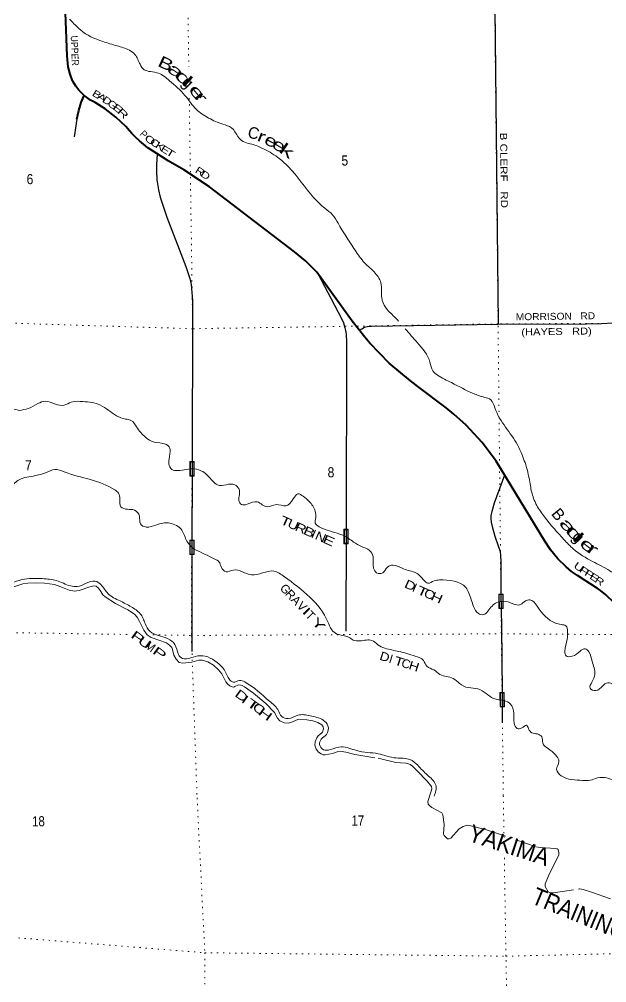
# Model space of a CAD drawing. Header units: feet. Extents: x -6 to 252658, y -374658 to -170635.
# Drawn here: x 157732 to 167890, y -231728 to -215061 of the extents above; entities that cross this region are included whole.
import ezdxf
from ezdxf.enums import TextEntityAlignment as Align

# ---------------------------------------------------------------- set-up
doc = ezdxf.new("R2010")
doc.units = ezdxf.units.FT
doc.header["$LTSCALE"] = 70
doc.linetypes.add('DOT_DASHED', pattern=[7.7, 5, -1.2, 0.3, -1.2])
doc.linetypes.add('DOTTED', pattern=[1.5, 0.3, -1.2])
for name, color, linetype, lineweight in [('26', 7, 'Continuous', 40), ('27', 7, 'Continuous', 13), ('29', 7, 'Continuous', 25), ('30', 7, 'Continuous', 13), ('31', 7, 'Continuous', 13), ('39', 7, 'Continuous', 13), ('44', 7, 'DOT_DASHED', 13), ('7', 7, 'DOTTED', 13)]:
    doc.layers.add(name, color=color, linetype=linetype, lineweight=lineweight)
doc.layers.add('41', color=7, linetype='Continuous')

msp = doc.modelspace()

# ---------------------------------------------------------------- linework, layer by layer
at = {"layer": '26'}
for points in [[(158855.89, -216377.98), (158823.97, -216350.91), (158762.51, -216286.58), (158708.1, -216216.18), (158661.35, -216140.47), (158653.84, -216126.44), (158610.49, -216008.34), (158577.94, -215880.59), (158559.71, -215695.18), (158531.83, -214949.97)], [(158729.18, -216786.21), (158758.7, -216641.53), (158803.19, -216500.74), (158844.91, -216403.57), (158855.89, -216377.98)], [(168017.35, -225154.89), (167874.78, -225020.16), (167783.32, -224943.18), (167721.61, -224901.27), (167696.77, -224886.15), (167514.16, -224770.79), (167382.55, -224685.25), (167281.79, -224614.25), (167189.22, -224535.19), (167046.99, -224393.23), (166920.37, -224237.18), (166821.45, -224087.01), (165980.83, -222704.86), (165980.07, -222703.64), (165736.81, -222380.27), (165461.08, -222084.1), (165248.65, -221893.3), (165112.35, -221784.97), (164622.81, -221414.28), (164543.46, -221350.41), (164498.68, -221317.32), (164129.95, -221010.04), (163795.36, -220665.9), (163706.82, -220561.4), (163490.14, -220284.1), (162879.19, -219435.83), (162678.93, -219236.6), (162489.53, -219081.84), (161023.64, -217961.68), (160578.56, -217662.61), (160308.82, -217509.14), (160111.68, -217382.52), (159954.99, -217281.75), (159878.19, -217222.95), (159809.7, -217165.17), (159746.21, -217103.67), (159677.38, -217034.03), (159640.24, -216991.83), (159572.53, -216918.22), (159402.43, -216754.66), (159216.16, -216609.78), (159043.66, -216500.8), (158965.32, -216458.61), (158891.83, -216408.46), (158855.89, -216377.98)]]:
    msp.add_lwpolyline(points, dxfattribs=at)
at = {"layer": '29'}
for p, q in [((165953.56, -214863.99), (166011.13, -220330.65)), ((158729.18, -216786.21), (158679.44, -217091.64)), ((160726.67, -219924.74), (160719.97, -222963.65)), ((166120.93, -222945.34), (165945.45, -223433.73)), ((166057.65, -224461.28), (166060, -225003.93))]:
    msp.add_line(p, q, dxfattribs=at)
for points in [[(160115.99, -217385.83), (160101.87, -217579.26), (160103.66, -217679.83), (160112.63, -217837.86), (160139.55, -218010.26), (160170.06, -218139.56), (160283.12, -218484.37), (160613.33, -219339.19), (160683.33, -219547.51), (160706.65, -219648.08), (160726.67, -219924.74)], [(162888.55, -219446.48), (163302.37, -220236), (163306.67, -220244.75)], [(163302.37, -220236), (163336.69, -220310.75), (163362.71, -220398.74), (163374.37, -220443.64), (163384.24, -220510.08), (163388.76, -220647.9)], [(163820.81, -220367.18), (166012.26, -220334.84), (167540.61, -220326.75)], [(167540.61, -220326.75), (167801.31, -220323.32), (167998.72, -220312.54), (168214.98, -220326.91), (168357.65, -220326.91), (169164.96, -220314.24)], [(163614.03, -220441.12), (163657.92, -220413.11), (163701, -220389.76), (163724.78, -220379.88), (163749.9, -220373.6), (163779.51, -220370.01), (163820.81, -220367.18)], [(163388.76, -220647.9), (163383.82, -223884.93), (163381.14, -225643.44)], [(160719.97, -222963.65), (160717.54, -224067.95), (160713.28, -225997.71)], [(165945.45, -223433.73), (165902.51, -223573.92), (165887.26, -223643.97), (165884.56, -223699.64), (165890.84, -223760.7), (165906.1, -223836.13), (165956.35, -224004.94), (166020.96, -224188.13), (166043.39, -224249.19), (166053.26, -224321.03), (166057.65, -224461.28)], [(166060, -225003.93), (166070.42, -225561.53), (166079.7, -226703.16), (166083.88, -227225.71)]]:
    msp.add_lwpolyline(points, dxfattribs=at)
at = {"layer": '31'}
for p, q in [((160758.53, -222712.54), (160757.07, -222962.53)), ((160757.07, -222962.53), (160682.07, -222962.1)), ((163420.88, -223884.19), (163420.88, -224134.19)), ((160756.02, -224068.98), (160756.02, -224318.98)), ((163420.88, -224134.19), (163345.88, -224134.19)), ((160756.02, -224318.98), (160681.02, -224318.98)), ((166098.93, -225005.1), (166100.16, -225255.1)), ((166100.16, -225255.1), (166025.17, -225255.47)), ((166117.46, -226704.49), (166119.81, -226954.48)), ((166119.81, -226954.48), (166044.82, -226955.18))]:
    msp.add_line(p, q, dxfattribs=at)
for points in [[(160682.07, -222962.1), (160683.53, -222712.1), (160758.53, -222712.54)], [(163345.88, -224134.19), (163345.88, -223884.19), (163420.88, -223884.19)], [(160681.02, -224318.98), (160681.02, -224068.98), (160756.02, -224068.98)], [(166025.17, -225255.47), (166023.94, -225005.47), (166098.93, -225005.1)], [(166044.82, -226955.18), (166042.47, -226705.19), (166117.46, -226704.49)]]:
    msp.add_lwpolyline(points, dxfattribs=at)
for points in [[(160750.48, -222720.49), (160691.47, -222720.13), (160690.1, -222954.14), (160749.12, -222954.49)], [(163412.88, -223892.19), (163353.88, -223892.19), (163353.88, -224126.19), (163412.88, -224126.19)], [(160748.02, -224076.98), (160689.02, -224076.98), (160689.02, -224310.98), (160748.02, -224310.98)], [(166090.97, -225013.13), (166031.97, -225013.42), (166033.12, -225247.43), (166092.12, -225247.14)], [(166109.54, -226712.56), (166050.54, -226713.11), (166052.74, -226947.1), (166111.73, -226946.55)]]:
    msp.add_lwpolyline(points, close=True, dxfattribs=at)
at = {"layer": '39'}
for points in [[(167812.06, -211757.79), (168824.17, -212369.66), (168980.32, -212466.46), (169226.38, -212507.82), (170413.03, -212260.09), (170570.25, -212278.35), (170708.12, -212361.27), (170863.85, -212423.85), (171014.34, -212383.8), (171222.71, -212302.78), (171383.96, -212320.99), (171516.24, -212442.24), (171610.94, -212618.3), (171590.47, -212757.48), (171505.44, -212885.35), (171426.06, -213148.06), (171369.96, -213338), (171399.18, -213593.37), (171471.86, -213779.76), (171626.07, -213882.63), (171777.56, -213927.13), (171843.17, -214027.02), (171819.27, -214216.58), (171817.56, -214409.9), (171914.17, -214577.89), (171981.13, -214790.52), (172037.31, -215112.02), (172025.53, -215305.46), (172003.47, -215480.9), (172032.21, -215696.01), (172103.8, -215958.93), (172191.6, -216231.72), (172233.68, -216384.25), (172326.18, -216544.23), (172402.71, -216716.48), (172390.41, -216865.63), (172332.82, -217099.89), (172309.84, -217365.95), (172358.75, -217584.84), (172412.37, -217860.06), (172534.05, -218104.26), (172695.23, -218285.57), (172848.05, -218440.8), (172923.99, -218562.72), (173104.19, -218651.18), (173216.42, -218778.71), (173348.4, -218873.78), (173426.56, -219013.8), (173431.65, -219102.33), (173396.03, -219322.23), (173374.31, -219525.86), (173424.57, -219688.36), (173649.67, -220164.89), (173667.09, -220275.43), (173629.99, -220370.51), (173582.59, -220614.72), (173564.11, -220920.99), (173600.31, -221254.81), (173662.07, -221537.98), (173731.04, -221750.6), (173889.16, -222012.48), (174025.58, -222310.87), (174089.01, -222565.84), (174075.3, -222765.34), (174031.08, -222939.03), (174005.96, -223195.05), (174069.47, -223792.32), (174142.94, -224045.15), (174204.39, -224302.15), (174290.27, -224583.02), (174419.93, -224821.08), (174565.4, -225034.79), (174762.05, -225320.38), (174917.56, -225531.96), (175109.85, -225789.42), (175275.47, -226004.9), (175478.85, -226179.67), (175577.19, -226323.47), (175682.29, -226527.6), (175846.89, -226658.53), (175986.34, -226705.19), (176130.45, -226973.28), (176154.34, -227119.99), (176133.87, -227259.17), (176181.77, -227393.5), (176519.77, -227884.8), (176697.51, -228104.17), (176793.41, -228211.76), (176874.63, -228271.19), (176970.63, -228410.33)], [(158602.93, -215063.55), (158610.99, -215070.86), (158788.2, -215245.94), (159177.05, -215444.67), (159423.52, -215520.26), (159635.78, -215596.25), (159731.29, -215671.63), (159819.85, -215839.71), (159891.42, -215933.49), (159998.5, -215966.44), (160141.75, -215994.94), (160330.49, -216123.57), (160597.22, -216378.12), (160795.38, -216621.4), (161006.49, -216769.9), (161249.3, -216875.74), (161403.03, -216938.33), (161511.48, -217086.04), (161601.12, -217175.58), (161724.37, -217214.38), (161928.55, -217288.46), (162198.18, -217448.34), (162387.34, -217613.21), (162824.49, -218147.62), (163017.9, -218330.56), (163150.07, -218441.74), (163244.43, -218589.62), (163519.34, -219023.28), (163681.05, -219248.88), (163866.42, -219431.91), (163983.35, -219615.76), (163995.27, -219770.66), (164009.15, -219921.51), (164091.55, -220079.6), (164264.72, -220252.71), (164289.06, -220280.62)], [(164405.31, -220413.94), (164615.75, -220655.26), (164833.15, -220992.95), (164883.26, -221143.37), (164962.61, -221214.91), (165205.74, -221346.92), (165586.41, -221535.67), (165778.43, -221601.84), (165883.59, -221642.87), (165955.74, -221784.97), (166347.85, -222424.63), (166426.4, -222596.86), (166518.18, -222865.58), (166569.63, -223128.74), (166624.61, -223349.57), (166680.4, -223469.72), (166815.63, -223669.46), (167152.48, -224064.12), (167311.39, -224223.31), (167646.11, -224440.8), (167943.91, -224600.35), (168132.89, -224749.11), (168315.14, -225008.69), (168674.46, -225431.28), (168787.96, -225496.37), (169076.96, -225593.6), (169235.43, -225716.55), (169419.38, -225949.94), (169517.38, -226065.55), (169619.12, -226156.96), (169621.09, -226160.6)], [(160758.09, -222834.76), (160622.27, -222847.33), (160467.52, -222867.3), (160368.66, -222848.34), (160319.18, -222750.27), (160337.23, -222576.89), (160321.7, -222456.26), (160212.32, -222399.17), (160018.61, -222359.2), (159896.82, -222274.07), (159739.56, -222084.66), (159674.2, -222004.9), (159567.17, -221975.97), (159279.58, -221828.39), (159127.45, -221731.54), (158834.91, -221674.62), (158631.73, -221685.1), (158507.55, -221736.92), (158356.37, -221718.59), (158180.62, -221666.32), (158054.34, -221710.11), (157890.27, -221792.61), (157731.66, -221826.72)], [(157731.66, -221826.72), (157596.5, -221802.16), (157438.11, -221854.39), (157332.1, -221910.02), (157286.53, -221970.97), (157190.6, -222028.49), (157125.52, -221972.89), (157070.1, -221882.94), (157022.87, -221804.98), (157009.65, -221877.62), (156988.47, -221958.42), (156923.57, -222004.21)], [(163342.16, -223988.76), (163274.51, -223965.41), (162918.73, -223838.78), (162849.58, -223779.2), (162858.47, -223680.43), (162849.09, -223569.8), (162744.4, -223399.89), (162642.71, -223312.51), (162549.63, -223271.34), (162470.16, -223358.87), (162338.73, -223477.22), (162173.43, -223457.05), (162018.87, -223493.12), (161933.91, -223457.89), (161846.77, -223408.59), (161670.14, -223450.97), (161575.58, -223454.11), (161528.44, -223384.2), (161539.31, -223283.39), (161532.12, -223186.83), (161458.78, -223113.2), (161158.88, -223114.77), (161071.47, -223043.32), (160904.54, -222886.24), (160758.09, -222834.76)], [(156930.58, -223089.45), (157331.02, -223166.48), (157472.24, -223192.98), (157562.54, -223169.76), (157652.07, -223082.11), (158183.41, -222908.64), (158347.74, -222848.29), (158505.23, -222888.7), (159384.58, -223202.38), (159447.64, -223258.01), (159469.04, -223364.47), (159488.72, -223495.12), (159603.97, -223538.04), (159724.89, -223550.69), (159808.68, -223656.41), (159828.41, -223791.08), (159927.68, -223844.26), (160094.34, -223810.06), (160335.49, -223776.98), (160542.26, -223899.35), (160631.09, -224089.58), (160760.12, -224229.61)], [(166104.75, -225129.62), (165991.93, -225147.16), (165832.75, -225302.09), (165758.96, -225359.35), (165670.17, -225340.27), (165588.22, -225220.43), (165506.91, -224985.82), (165453.45, -224891.82), (164998.99, -224760.32), (164908.59, -224775.5), (164796.34, -224815.09), (164729.3, -224763.54), (164590.93, -224638.34), (164374.71, -224568.43), (164194.78, -224502.12), (164098.61, -224539.51), (164017.22, -224635.12), (163910.55, -224636.39), (163859.3, -224558.47), (163850.36, -224484.08), (163848.79, -224353.22), (163789.18, -224249.22), (163647.48, -224182.45), (163513.68, -224103.51), (163340.19, -223988)], [(160757.84, -224228.12), (161115.88, -224399.92), (161184.86, -224445.41), (161226.27, -224541.56), (161307.69, -224617.11), (161432.15, -224589.45), (161745.14, -224672.29), (161937.96, -224637.78), (162132.84, -224607.26), (162315.16, -224703.75), (163069.28, -225486.07), (163135.29, -225620.19), (163224.76, -225695.64), (163424.66, -225747.62), (163507.8, -225798.98), (163737.28, -225800.27), (163827.92, -225805.23), (163931.48, -225880.51), (164052.95, -225939.47), (164297.2, -225996.96), (164575.92, -226076.19), (164719.75, -226153), (164781.33, -226252.94), (164898.83, -226315.97), (165006.46, -226395.23), (165234.75, -226464.99), (165346.5, -226552.26), (165496.3, -226622.96), (165659.59, -226643.16), (165803.47, -226724), (165931.3, -226809.05), (166118.95, -226845.59)], [(156940.82, -224639.44), (157136.93, -224777.62), (157365.15, -224841.34), (157594.27, -224812.43), (157776.74, -224753.87), (158132.82, -224737.54), (158374.76, -224770.9), (158615.39, -224862.67), (158734.28, -224873.33), (158876.57, -224821.29), (159045.17, -224781.02), (159144.51, -224840.24), (159267.17, -224997.85), (159473.97, -225122.24), (159666.41, -225224.64), (159822.83, -225343.59), (159909.43, -225515.72), (159993.56, -225649.63), (160131.26, -225718.46), (160296.99, -225774.87), (160422.97, -225874.05), (160483.43, -226048.5), (160556.75, -226120.12), (160697.49, -226106.35), (160860.09, -226070.18), (161187.92, -226215.28), (161294.11, -226342.87), (161366.21, -226480.95), (161435.22, -226528.45), (161539.51, -226497), (161630.41, -226524.11), (162061.15, -226859.26), (162201.75, -227002.55), (162273.64, -227122.51), (162382.75, -227157.45), (162549.12, -227099.09), (162760.59, -227108.65), (162986.96, -227186.49), (163068.62, -227282.16), (163044.24, -227431.45), (162952.65, -227515.1), (162925.55, -227606.04), (162991.04, -227695.86), (163109.78, -227694.45), (163302.44, -227645.84), (163564.89, -227711.17), (163935.93, -227767.14), (164250.8, -227839.9), (164486.64, -227867.29), (164620.67, -227966.37), (164789.76, -228135.5), (164930.58, -228296.92), (164935.96, -228409.61), (164903.74, -228499.92)], [(168259.77, -226606.09), (168172.06, -226677.61), (168009.8, -226574.84), (167906.7, -226537.82), (167816.81, -226595.27), (167703.01, -226673.14), (167601.85, -226630.05), (167632.82, -226526.99), (167683.51, -226389.46), (167638.55, -226164.48), (167580.27, -226004.1), (167517.23, -225950.48), (167429.18, -225993.82), (167291.33, -226080.03), (167186.6, -226075.24), (167165.51, -225994.95), (167207.28, -225785.04), (167211.68, -225648.07), (167184.41, -225555.77), (167099.57, -225530.61), (167002.68, -225507.6), (166685.15, -225213.39), (166559.02, -225102.13), (166486.81, -225123.13), (166396.99, -225186.62), (166263.99, -225174.11), (166106.46, -225129.68), (166102.01, -225130.36)], [(166118.95, -226845.59), (166222.29, -226904.24), (166282.6, -227066.62), (166290.69, -227237.68), (166340.07, -227327.7), (166420.5, -227320.7), (166502.47, -227273.41), (166537.4, -227333.4), (166596.61, -227403.16), (166691.47, -227424.18), (166766.53, -227473.62), (166783.91, -227580.13), (166877.67, -227677.68), (167005.76, -227784.88), (167063.51, -227900.98), (167022.88, -228038.38), (167104.71, -228148.15), (167471.99, -228226.33), (167604.8, -228222.73), (167729.14, -228185), (167890.17, -228185.09), (168019.44, -228221.81), (168178.67, -228240.04), (168281.62, -228264.99), (168391.27, -228344.22), (168434.23, -228402.1), (168513.27, -228447.47), (168551.98, -228473)]]:
    msp.add_spline(points, degree=3, dxfattribs=at)
at = {"layer": '44'}
for points in [[(157603.07, -224887.74), (157793.75, -224827.7), (157880.96, -224816.01), (158025.31, -224809.71), (158167.47, -224815.31), (158342.37, -224840.98), (158448.83, -224876.09), (158592.23, -224934.69), (158685.73, -224953.19), (158768.65, -224942.92), (158951.54, -224876.21), (159019.45, -224861.8), (159060.3, -224869.61), (159101.32, -224904.56), (159143.28, -224962.26), (159179.27, -225018.82), (159215.91, -225054.5), (159396.96, -225165.09), (159608.61, -225278.53), (159724.86, -225352.19), (159770.4, -225402.23), (159809.39, -225477.73), (159884.89, -225630.01), (159941.75, -225707.83), (160012.82, -225753.58), (160274.78, -225848.46), (160333.27, -225891.04), (160367.52, -225930.95), (160381.99, -225964.38), (160403.79, -226059.28), (160445.64, -226131.44), (160498.82, -226186.65), (160559.26, -226200.97), (160713.06, -226179.9), (160837.34, -226150.27), (160895.51, -226149.77), (160991.3, -226177.16), (161087.96, -226234.64), (161177.69, -226312.24), (161232.44, -226386.34), (161301.42, -226522.84), (161301.42, -226522.84), (161336.69, -226562.7), (161374.23, -226590.38), (161414.08, -226608.2), (161438.99, -226611.8), (161461.05, -226605.27), (161512.04, -226579.47), (161530.38, -226575.07), (161561.04, -226578.85), (161583.1, -226585.71), (161625.99, -226610.39), (161783.11, -226719.15), (161993.46, -226899.23), (162146.37, -227053.88), (162195.87, -227153.68), (162239.73, -227197.24), (162311.67, -227230.58), (162382.97, -227236.62), (162429.74, -227224.84), (162547.2, -227176.38), (162703.32, -227176.97), (162805.36, -227195.22), (162893.91, -227224.85), (162965.58, -227268.69), (162987.69, -227301.4), (162993.69, -227335.82), (162974.81, -227393.01), (162929.63, -227434.37), (162899.82, -227457.84), (162876.61, -227490.27), (162846.62, -227560.4), (162843.13, -227620.52), (162866.38, -227685.08), (162907.42, -227739.1), (162949.48, -227769.4), (162986.7, -227782.36), (163022.72, -227784.7), (163149.24, -227762.26), (163228.11, -227734.14), (163279.02, -227722.92), (163376.61, -227737.7), (163531.35, -227781.25), (163936.63, -227843.7), (164244, -227915.14), (164324.22, -227922.09), (164417.67, -227928.82), (164460.44, -227940.34), (164490.25, -227955.01), (164528.63, -227983.32), (164609.26, -228059.89), (164787.1, -228241.01), (164859.61, -228330.96), (164866.9, -228367.43), (164861.12, -228396.19), (164822.84, -228500.25)], [(164822.76, -228500.47), (164798.93, -228600.75), (164801.85, -228637.23), (164842.15, -228680.04), (164866.7, -228697.02), (165038.43, -228788.07), (165054.67, -228824.21), (165076.27, -228990.96), (165069.55, -229156.01), (165076.29, -229182.84), (165133.92, -229236.9), (165162.76, -229239.7), (165191.55, -229226.09), (165336.37, -229063.13), (165407.68, -229022.45), (165477.92, -229002.62), (165516.96, -229005.2), (165809.27, -229081.11), (166664.79, -229373.87), (166745.19, -229388.79), (166918.27, -229397.33), (167032.2, -229409.91), (167049.22, -229420.32), (167062.82, -229474.79), (167059.22, -229514.44), (166901.71, -229840.14), (166822.67, -230017.9), (166823.28, -230062.29), (166877.31, -230156), (166916.44, -230172), (166970.97, -230174.02), (167422.85, -230103.17), (167485.16, -230112.74), (167626.49, -230159.73), (168205.52, -230365.92)], [(165038.43, -228788.07), (165054.67, -228824.21), (165076.27, -228990.96)]]:
    msp.add_lwpolyline(points, dxfattribs=at)
at = {"layer": '7'}
for p, q in [((160648.45, -214931.31), (160662.71, -215885.94)), ((166011.02, -220321.65), (165953.56, -214863.99)), ((160670.79, -216426.39), (160730.36, -220413.79)), ((168909.36, -220315.57), (166011.13, -220330.65)), ((166060, -225003.93), (166011.13, -220330.65)), ((160730.36, -220413.79), (160720.37, -222710.42)), ((160719.27, -222964.25), (160714.46, -224068.54)), ((160713.38, -224318.83), (160707.28, -225719.75)), ((166067.1, -225683.04), (166062.65, -225257.18)), ((156949.8, -225661.49), (159596, -225702.52)), ((160040.61, -225709.41), (160707.28, -225719.75)), ((160707.28, -225719.75), (166067.21, -225692.04)), ((160707.28, -225719.75), (160806.26, -228529.22)), ((166079.7, -226703.16), (166067.1, -225683.04)), ((166067.21, -225692.04), (168430.1, -225708)), ((166101.78, -228491.29), (166082.8, -226954.05)), ((166112.39, -229142.79), (166101.78, -228491.29)), ((166113.58, -229215.57), (166112.39, -229142.79))]:
    msp.add_line(p, q, dxfattribs=at)
for points in [[(166011.13, -220330.65), (160730.36, -220413.79), (156911.87, -220296.8)], [(160806.26, -228529.22), (160940, -231209.05), (160965, -236443.05), (160981, -241750.05), (160993, -247011.05), (160984, -252312.05), (160975, -257493.05), (161103, -262753.05), (161129, -268104.05), (161226, -273420.05), (161256.92, -274298.85)], [(166514.88, -274261.15), (166509, -273511.05), (166391, -268185.05), (166373, -262876.05), (166307, -257601.05), (166299, -252280.05), (166281, -247003.05), (166269, -241896.05), (166253, -236609.05), (166147, -231268.05), (166119.03, -229550.44)], [(156985.2, -230893.71), (160940, -231209.05), (166147, -231268.05), (168740.63, -231209.15)]]:
    msp.add_lwpolyline(points, dxfattribs=at)

# ---------------------------------------------------------------- texts
at = {"layer": '27'}
for s, rotation, width, p in [('UPPER', 272.143, 0.95, (158621.82, -215344.23)), ('R', 327.913, 1.3, (160761.14, -217702.57)), ('D', 324.899, 1.35, (160852.89, -217761.85))]:
    msp.add_text(s, height=120, rotation=rotation, dxfattribs=dict(at, width=width)).set_placement(p)
for s, rotation, width, p in [('B', 328.695, 1.4, (159041.98, -216411.7)), ('A', 327.217, 1.45, (159129.61, -216466.07)), ('D', 327.717, 1.3, (159219.98, -216521.82)), ('G', 322.124, 1.35, (159307.96, -216585.97)), ('E', 322.124, 1.55, (159399.93, -216653.87)), ('R', 316.123, 1.65, (159483.3, -216733.68)), ('O', 317.257, 1.5, (159953.26, -217190.88)), ('C', 324.254, 1.4, (160042.86, -217250.45)), ('K', 327.254, 1.35, (160132.51, -217309.11)), ('E', 327.288, 1.4, (160225.43, -217370.24)), ('T', 327.288, 1.6, (160315.21, -217425.47)), ('U', 323.057, 1.45, (167371.59, -224584.27)), ('P', 324.554, 1.5, (167467.53, -224653.85)), ('P', 326.054, 1.45, (167556.09, -224710.79)), ('E', 327.718, 1.4, (167643.5, -224767.52)), ('R', 327.718, 1.3, (167734.95, -224829.54))]:
    msp.add_text(s, height=120, rotation=rotation, dxfattribs=dict(at, width=width)).set_placement(p, align=Align.CENTER)
msp.add_text('P', height=120, rotation=315.257, dxfattribs=at).set_placement((159842.34, -217091.82), align=Align.CENTER)
at = {"layer": '30'}
for s, rotation, width, p in [('B CLERF   RD', 270.603, 1.25, (166046.29, -217021.93)), ('MORRISON   RD', 0.845, 1.1, (166316.81, -220269.03)), ('(HAYES   RD)', 0.845, 1.2, (166413.29, -220530.32))]:
    msp.add_text(s, height=120, rotation=rotation, dxfattribs=dict(at, width=width)).set_placement(p)
at = {"layer": '41'}
for s, height, rotation, width, p in [('B', 200, 334.98, 1.45, (160108.18, -215862.69)), ('a', 200, 323.577, 1.8, (160271.53, -215950.12)), ('d', 200, 318.713, 2.05, (160395.08, -216049.18)), ('e', 200, 310.307, 1.85, (160644.19, -216283.77)), ('r', 200, 309.332, 2, (160739.04, -216396.23)), ('r', 200, 337.924, 1.4, (161830.07, -217154.89)), ('e', 200, 333.061, 1.4, (161947.31, -217202.48)), ('e', 200, 329.06, 1.5, (162079.17, -217268.07)), ('k', 200, 325.968, 1.8, (162205.31, -217348.89)), ('T', 150, 336.146, 1.55, (162221.21, -223777.66)), ('U', 150, 336.146, 1.25, (162355.66, -223837.11)), ('R', 150, 336.146, 1.3, (162485.79, -223894.65)), ('B', 150, 336.146, 1.45, (162626.72, -223956.96)), ('a', 200, 310.577, 1.95, (167051.6, -223780.58)), ('d', 200, 311.409, 2.1, (167157.79, -223904.25)), ('I', 150, 336.146, 1.05, (162767.64, -224019.28)), ('N', 150, 336.146, 1.25, (162830.81, -224047.21)), ('E', 150, 336.146, 1.5, (162963.1, -224105.7)), ('e', 200, 322.109, 1.75, (167400.01, -224158.89)), ('r', 200, 325.97, 1.8, (167528.2, -224260.37)), ('D', 150, 335.826, 1.3, (164376.57, -224882.76)), ('I', 150, 335.826, 1.05, (164512.84, -224949.49)), ('T', 150, 335.826, 1.55, (164588.81, -224988.88)), ('C', 150, 335.826, 1.2, (164711.82, -225039.82)), ('H', 150, 335.826, 1.35, (164833.3, -225095.19)), ('I', 150, 313.806, 1.8, (162611.5, -225315.52)), ('Y', 150, 313.806, 1.75, (162770.32, -225489.98)), ('P', 150, 323.393, 1.75, (159643.61, -225741.37)), ('U', 150, 323.393, 1.55, (159767.3, -225837.29)), ('P', 150, 323.393, 1.75, (160021.08, -226016.84)), ('D', 150, 342.505, 1.15, (163950.26, -226136.07)), ('T', 150, 342.505, 1.35, (164199.35, -226218.4)), ('C', 150, 342.505, 1.05, (164324.74, -226257.05)), ('H', 150, 342.505, 1.2, (164453.68, -226297.68)), ('D', 150, 324.395, 1.55, (161442.99, -226759.72)), ('I', 150, 324.395, 1.45, (161560.42, -226865.53)), ('T', 150, 324.395, 1.85, (161639.43, -226914.68)), ('C', 150, 324.395, 1.45, (161748.15, -226989.15)), ('H', 150, 324.395, 1.65, (161846.02, -227074.06))]:
    msp.add_text(s, height=height, rotation=rotation, dxfattribs=dict(at, width=width)).set_placement(p)
for s, height, rotation, p in [('g', 200, 315.312, (160526.11, -216166.86)), ('C', 200, 344.914, (161665.07, -217099)), ('B', 200, 309.298, (166920.38, -223620.35)), ('g', 200, 314.255, (167276.54, -224028.72)), ('G', 150, 313.806, (162225.71, -224913.31)), ('R', 150, 313.806, (162319.29, -225010.88)), ('A', 150, 313.806, (162418.55, -225114.67)), ('V', 150, 313.806, (162519.55, -225219.66)), ('T', 150, 313.806, (162670.41, -225380.18)), ('M', 150, 323.393, (159885.54, -225918.11)), ('I', 150, 342.505, (164111.25, -226188.38))]:
    msp.add_text(s, height=height, rotation=rotation, dxfattribs=at).set_placement(p)
at = {"layer": '44'}
for s, rotation, width, p in [('YAKIMA', 341.899, 0.95, (165473.38, -229265.89)), ('TRAINING', 337.609, 0.9, (166568.03, -230347.25))]:
    msp.add_text(s, height=300, rotation=rotation, dxfattribs=dict(at, width=width)).set_placement(p)
at = {"layer": '7'}
for s, rotation, width, p in [('5', 0.684, 0.9, (163302.95, -217592.22)), ('6', 0.684, 0.9, (157858.87, -217914.13)), ('7', 0.684, 0.9, (157831.91, -222863.78)), ('8', 0.684, 0.9, (163063.65, -222985.63)), ('17', 0.476, 0.85, (163476, -229010.05)), ('18', 0.476, 0.85, (157953.03, -229023.05))]:
    msp.add_text(s, height=175, rotation=rotation, dxfattribs=dict(at, width=width)).set_placement(p)

doc.saveas('drawing.dxf')
